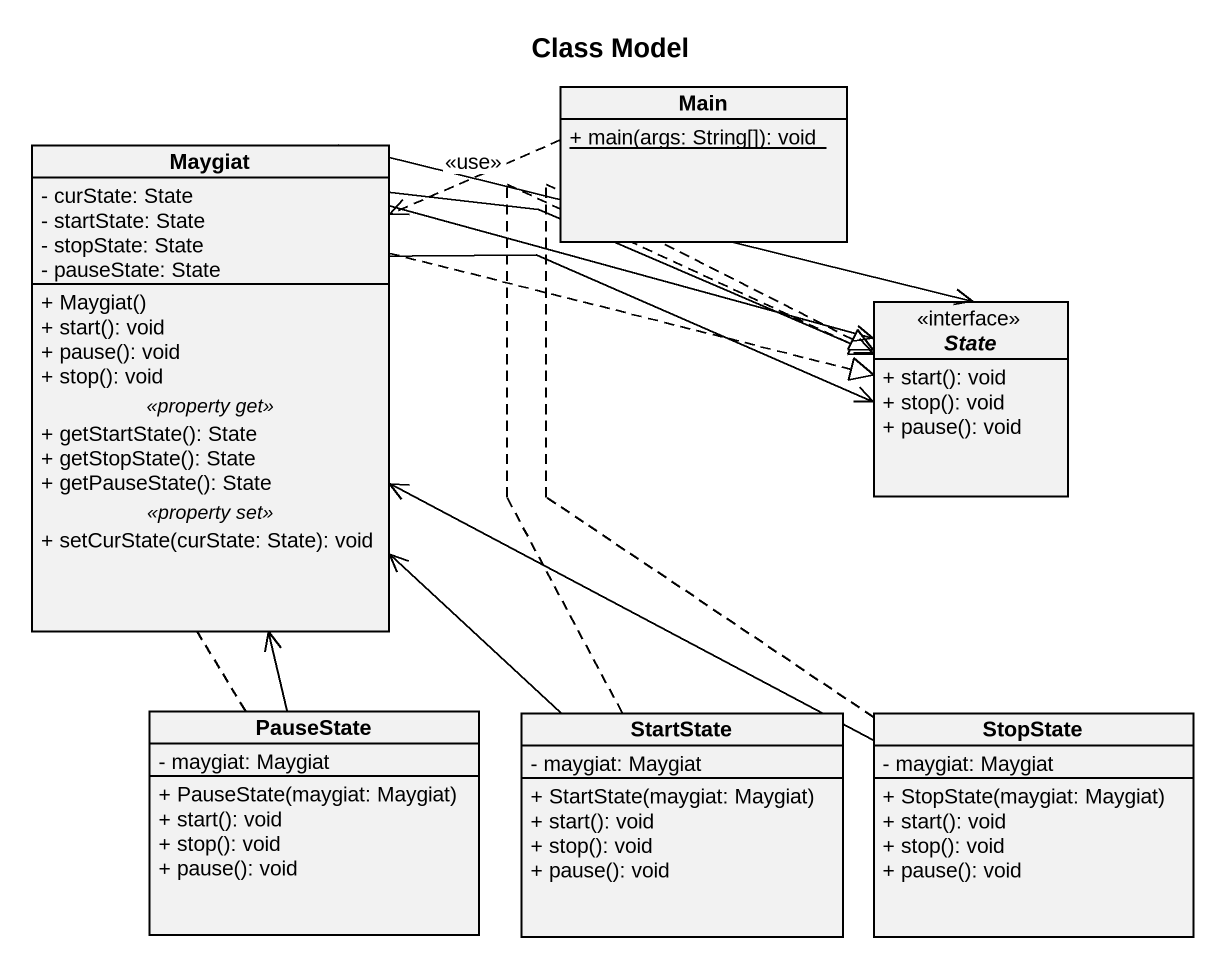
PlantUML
@startuml
title Class Model
hide circle
hide empty members
skinparam classAttributeIconSize 0
class Main {
  {static} + main(args: String[]): void
}
class Maygiat {
  - curState: State
  - startState: State
  - stopState: State
  - pauseState: State
  --
  + Maygiat()
  + start(): void
  + pause(): void
  + stop(): void
  .. <<property get>> ..
  + getStartState(): State
  + getStopState(): State
  + getPauseState(): State
  .. <<property set>> ..
  + setCurState(curState: State): void
}
interface "State" as State_ <<interface>> {
  + start(): void
  + stop(): void
  + pause(): void
}
class PauseState {
  - maygiat: Maygiat
  + PauseState(maygiat: Maygiat)
  + start(): void
  + stop(): void
  + pause(): void
}
class StartState {
  - maygiat: Maygiat
  + StartState(maygiat: Maygiat)
  + start(): void
  + stop(): void
  + pause(): void
}
class StopState {
  - maygiat: Maygiat
  + StopState(maygiat: Maygiat)
  + start(): void
  + stop(): void
  + pause(): void
}
Main .left.> Maygiat : <<use>>
Maygiat -right-> State_
Maygiat -right-> State_
Maygiat -right-> State_
Maygiat -right-> State_
PauseState -up-> Maygiat
PauseState .up.|> State_
StartState -up-> Maygiat
StartState .up.|> State_
StopState -left-> Maygiat
StopState .up.|> State_
@enduml
